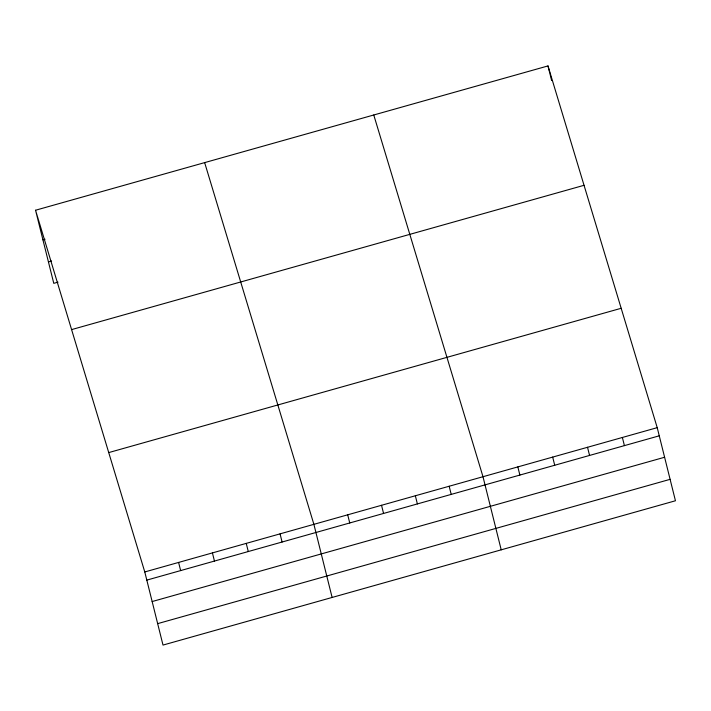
<?xml version="1.0" encoding="UTF-8"?>
<svg xmlns="http://www.w3.org/2000/svg" width="711" height="711" viewBox="0 0 711 711"><rect width="100%" height="100%" fill="white"/><g stroke="black" fill="none" stroke-linecap="round" stroke-linejoin="round"><path stroke-width="1.07" d="M35.55 210.234L547.994 65.927L657.222 427.658L675.45 500.766L163.006 645.073L144.777 571.955L35.55 210.234L53.778 283.342L58.009 282.151M42.927 239.82L45.042 239.225M48.437 261.906L51.601 261.017M71.598 329.602L584.033 185.304M108.73 452.587L621.174 308.29M144.777 571.955L657.222 427.658M146.813 580.114L659.257 435.816M152.154 601.55L664.598 457.253M157.664 623.636L670.109 479.338M373.764 114.995L482.991 476.717L501.219 549.834M204.652 162.615L313.889 524.336L332.117 597.453M547.994 65.927L549.772 73.064M550.03 74.086L551.629 80.521M622.374 437.469L624.409 445.628M587.526 447.281L589.561 455.44M552.687 457.093L554.713 465.252M517.839 466.905L519.874 475.064M449.174 486.244L451.201 494.403M415.348 495.771L417.384 503.921M381.531 505.29L383.558 513.449M347.706 514.817L349.741 522.976M280.063 533.863L282.098 542.022M246.246 543.391L248.272 551.54M212.42 552.909L214.455 561.068M178.603 562.437L180.638 570.595"/></g></svg>
